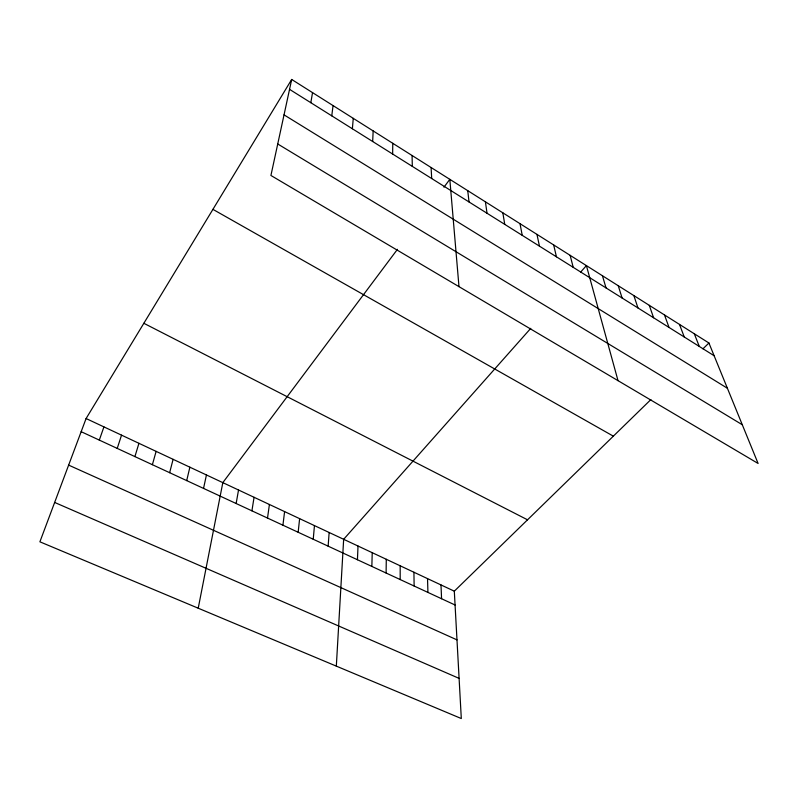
<?xml version="1.0" encoding="UTF-8"?>
<svg xmlns="http://www.w3.org/2000/svg" width="798" height="798" viewBox="0 0 798 798"><rect width="100%" height="100%" fill="white"/><g stroke="black" fill="none" stroke-linecap="round" stroke-linejoin="round"><path stroke-width="1.2" d="M392.646 154.034L392.766 143.301M386.102 573.024L386.282 559.278M371.848 566.42L372.227 552.695M357.434 559.747L358.023 546.032M372.666 141.505L373.165 130.922M336.327 666.121L343.659 539.298L530.77 328.337M328.138 546.161L329.145 532.495M352.377 128.767L353.265 118.353M313.235 539.258L314.462 525.613M298.163 532.266L299.619 518.65M282.921 525.204L284.597 511.608M331.769 115.84L333.055 105.595M267.51 518.062L269.415 504.486M251.919 510.83L254.063 497.294M310.831 102.703L312.537 92.628M236.138 503.518L238.532 490.002M198.223 608.206L222.822 482.64L397.454 249.315M203.54 488.406L206.443 474.96M291.689 79.461L270.921 175.47L758.1 463.468L708.923 343L291.689 79.461L86.094 418.531L39.9 541.812L461.304 718.539L454.311 591.178L650.889 399.569M186.702 480.605L189.874 467.189M169.645 472.695L173.096 459.329M152.388 464.695L156.119 451.369M134.912 456.596L138.932 443.309M117.226 448.396L121.545 435.149M99.311 440.097L103.93 426.89M443.967 187.171L449.823 179.341L458.99 286.652M580.655 272.088L586.4 265.614L618.021 380.666M702.958 348.816L708.923 343M54.653 502.441L459.099 678.38M68.638 465.114L456.985 639.866M81.167 431.688L455.069 604.994M86.094 418.531L454.311 591.178M143.849 323.29L527.528 519.807M212.926 209.365L613.343 436.167M277.734 143.979L742.29 424.745M284.038 114.862L727.397 388.257M289.554 89.356L714.12 355.738M694.3 333.764L699.287 346.432M679.487 324.407L684.265 337.005M664.485 314.931L669.033 327.449M649.283 305.325L653.592 317.764M633.871 295.599L637.951 307.948M618.26 285.734L622.091 298.003M602.44 275.739L606.021 287.908M570.141 255.34L573.203 267.32M553.662 244.936L556.445 256.806M536.954 234.383L539.458 246.143M520.017 223.679L522.221 235.34M502.84 212.827L504.745 224.368M485.413 201.824L487.019 213.246M467.748 190.662L469.024 201.964M431.09 167.51L431.698 178.533M440.995 584.934L441.573 598.739M427.529 578.63L427.928 592.415M412.067 155.5L412.317 166.383M413.923 572.246L414.132 586.021M400.177 565.802L400.197 579.557"/></g></svg>
